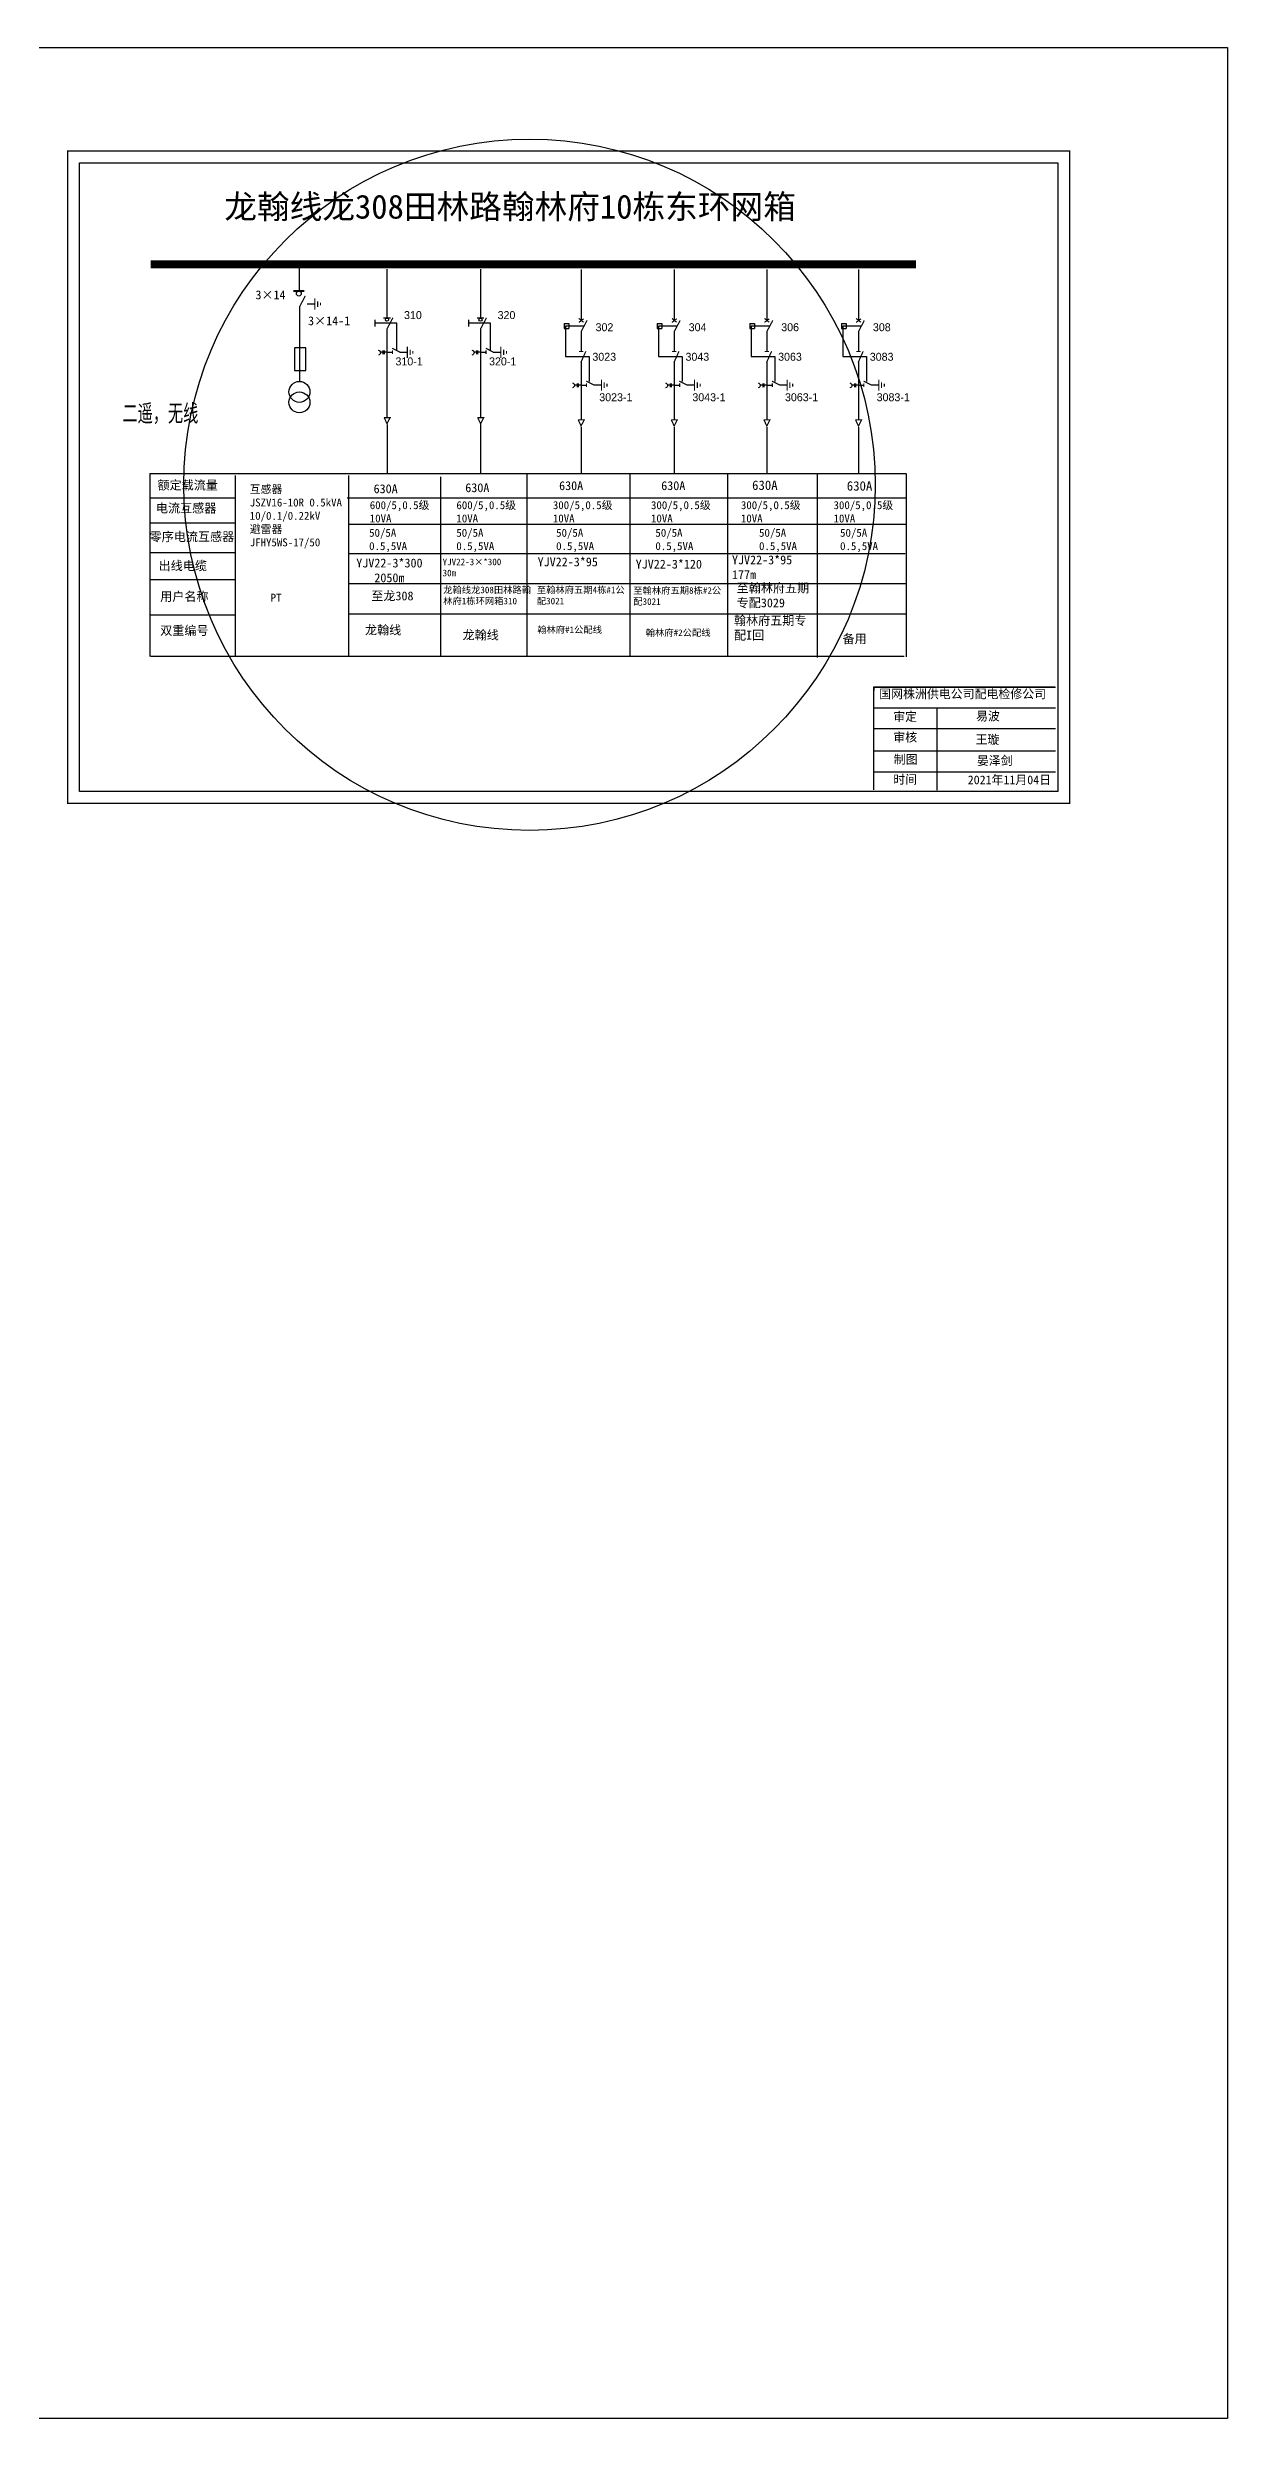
# Model space of a CAD drawing. Extents: x -194 to 226, y -192 to 105.
# Drawn here: x 78 to 225.8, y -191.9 to 105.1 of the extents above; entities that cross this region are included whole.
import ezdxf

# ---------------------------------------------------------------- set-up
doc = ezdxf.new("R2010")
doc.units = 0
doc.header["$LTSCALE"] = 0.774411
doc.linetypes.add('ACAD_ISO02W100', pattern=[15, 12, -3])
doc.linetypes.add('CENTER', pattern=[50.8, 31.75, -6.35, 6.35, -6.35])
doc.layers.get('0').update_dxf_attribs({"linetype": 'CONTINUOUS'})
doc.layers.add('2', color=7, linetype='CONTINUOUS')
doc.layers.add('3', color=7, linetype='CONTINUOUS')
doc.styles.add('hztxt_txtstyle_0.00_0_0', font='simkai.ttf')
doc.styles.add('hztxt_txtstyle_1.80_0_0', font='', dxfattribs={"height": 1.8, "bigfont": 'hztxt.shx'})
doc.styles.add('hztxt_txtstyle_2.70_0_0', font='simkai.ttf', dxfattribs={"height": 2.7})
doc.styles.add('字体', font='', dxfattribs={"height": 2.5})
doc.styles.add('宋体', font='', dxfattribs={"width": 0.65})
doc.styles.add('宋体_txtstyle_1.35', font='', dxfattribs={"height": 1.348028})
doc.styles.get('hztxt_txtstyle_1.80_0_0').set_extended_font_data('hztxt')
doc.styles.get('字体').set_extended_font_data('SimSun')
doc.styles.get('宋体').set_extended_font_data('SimSun')
doc.styles.get('宋体_txtstyle_1.35').set_extended_font_data('宋体')

# ---------------------------------------------------------------- blocks, each defined once
blk = doc.blocks.new('JD')
for points in [[(-2, 0.2), (-2, -0.2), (2, 0.2), (2, -0.2)], [(1, -1.2), (1, -0.8), (-1, -1.2), (-1, -0.8)], [(-0.5, -1.8), (-0.5, -2.2), (0.5, -1.8), (0.5, -2.2)]]:
    blk.add_trace(points)

msp = doc.modelspace()

# ---------------------------------------------------------------- linework, layer by layer
at = {"color": 0}
for p, q in [((-194.22, 105.09), (225.78, 105.09)), ((109.52, 77.92), (109.52, 74.63)), ((120.5, 77.32), (120.5, 71.21)), ((132.22, 77.32), (132.22, 71.21)), ((144.81, 77.28), (144.81, 70.87)), ((156.47, 77.28), (156.47, 70.87)), ((168.07, 77.28), (168.07, 70.87)), ((179.54, 77.28), (179.54, 70.87)), ((109.54, 72.6), (109.54, 63.27)), ((110.52, 72.97), (111.46, 72.97)), ((120.5, 69.84), (120.5, 58.74)), ((132.22, 69.84), (132.22, 58.74)), ((142.68, 70.52), (143.28, 70.52)), ((142.68, 70.52), (142.68, 69.86)), ((142.68, 69.86), (143.28, 69.86)), ((143.28, 70.52), (143.28, 69.86)), ((144.81, 69.51), (144.81, 67.03)), ((154.34, 70.52), (154.94, 70.52)), ((154.34, 70.52), (154.34, 69.86)), ((154.34, 69.86), (154.94, 69.86)), ((154.94, 70.52), (154.94, 69.86)), ((156.47, 69.51), (156.47, 67.03)), ((165.94, 70.52), (166.54, 70.52)), ((165.94, 70.52), (165.94, 69.86)), ((165.94, 69.86), (166.54, 69.86)), ((166.54, 70.52), (166.54, 69.86)), ((168.07, 69.51), (168.07, 67.03)), ((177.41, 70.52), (178.01, 70.52)), ((177.41, 70.52), (177.41, 69.86)), ((177.41, 69.86), (178.01, 69.86)), ((178.01, 70.52), (178.01, 69.86)), ((179.54, 69.51), (179.54, 67.03)), ((120.5, 66.9), (121.2, 66.9)), ((122.1, 66.92), (123.04, 66.92)), ((132.22, 66.9), (132.91, 66.9)), ((133.82, 66.92), (134.76, 66.92)), ((144.81, 65.79), (144.81, 58.49)), ((156.47, 65.79), (156.47, 58.49)), ((168.07, 65.79), (168.07, 58.49)), ((179.54, 65.79), (179.54, 58.49)), ((144.81, 62.79), (145.5, 62.79)), ((146.4, 62.81), (147.35, 62.81)), ((156.47, 62.79), (157.16, 62.79)), ((158.06, 62.81), (159, 62.81)), ((168.07, 62.79), (168.76, 62.79)), ((169.66, 62.81), (170.6, 62.81)), ((179.54, 62.79), (180.23, 62.79)), ((181.14, 62.81), (182.08, 62.81)), ((101.58, 48.64), (90.87, 48.64)), ((101.54, 45.49), (90.83, 45.49)), ((101.54, 41.78), (90.83, 41.78)), ((101.5, 38.39), (90.79, 38.39)), ((101.54, 33.98), (90.83, 33.98))]:
    msp.add_line(p, q, dxfattribs=at)
for p, q in [((225.78, 105.09), (225.78, -191.91)), ((225.78, -191.91), (-194.22, -191.91))]:
    msp.add_line(p, q)
at = {"color": 0, "linetype": 'ACAD_ISO02W100'}
for p, q in [((145.11, 70.17), (142.87, 70.17)), ((142.87, 70.17), (142.87, 66.36)), ((156.77, 70.17), (154.53, 70.17)), ((154.53, 70.17), (154.53, 66.36)), ((168.37, 70.17), (166.13, 70.17)), ((166.13, 70.17), (166.13, 66.36)), ((179.84, 70.17), (177.6, 70.17)), ((177.6, 70.17), (177.6, 66.36)), ((142.87, 66.36), (145.83, 66.36)), ((145.83, 66.36), (145.83, 63.22)), ((154.53, 66.36), (157.48, 66.36)), ((157.48, 66.36), (157.48, 63.22)), ((166.13, 66.36), (169.08, 66.36)), ((169.08, 66.36), (169.08, 63.22)), ((177.6, 66.36), (180.56, 66.36)), ((180.56, 66.36), (180.56, 63.22))]:
    msp.add_line(p, q, dxfattribs=at)
at = {"color": 0, "linetype": 'CENTER'}
for p, q in [((120.51, 57.85), (120.51, 51.71)), ((132.23, 57.85), (132.23, 51.71)), ((144.81, 57.5), (144.81, 51.74)), ((156.47, 57.5), (156.47, 51.74)), ((168.07, 57.5), (168.07, 51.74)), ((179.55, 57.5), (179.55, 51.74))]:
    msp.add_line(p, q, dxfattribs=at)
at = {"color": 0, "linetype": 'Continuous'}
for p, q in [((90.81, 51.72), (185.47, 51.72)), ((90.85, 28.78), (90.85, 51.72)), ((101.48, 51.48), (101.48, 28.78)), ((115.69, 51.48), (115.69, 28.78)), ((127.21, 51.32), (127.21, 28.8)), ((138.04, 51.68), (138.04, 28.79)), ((150.93, 51.68), (150.93, 28.79)), ((163.13, 51.66), (163.13, 28.77)), ((174.4, 51.59), (174.4, 28.69)), ((185.53, 51.71), (185.53, 28.76)), ((115.52, 48.66), (185.51, 48.66)), ((115.69, 45.36), (185.53, 45.36)), ((115.69, 41.68), (185.41, 41.68)), ((115.69, 37.95), (185.6, 37.95)), ((115.69, 34.16), (185.51, 34.16)), ((185.26, 28.78), (90.93, 28.78)), ((181.47, 24.97), (204.22, 24.97)), ((181.47, 22.38), (204.22, 22.38)), ((189.36, 22.32), (189.36, 12.04)), ((181.47, 19.79), (204.22, 19.79)), ((181.47, 16.96), (204.22, 16.96)), ((181.47, 14.37), (204.22, 14.37))]:
    msp.add_line(p, q, dxfattribs=at)
at = {"color": 0, "linetype": 'Continuous', "const_width": 0.182}
msp.add_lwpolyline([(80.52, 92.1), (206.01, 92.1), (206.01, 10.4), (80.52, 10.4)], close=True, dxfattribs=at)
at = {"color": 0, "linetype": 'Continuous'}
msp.add_lwpolyline([(82, 90.62), (204.53, 90.62), (204.53, 11.87), (82, 11.87)], close=True, dxfattribs=at)
at = {"color": 0}
for points, const_width in [([(90.93, 77.92), (186.77, 77.92)], 0.998), ([(108.77, 74.59), (110.17, 74.59)], 0.238), ([(109.54, 72.56), (110.28, 73.98)], 0.15), ([(120.5, 69.81), (121.25, 71.23)], 0.15), ([(132.22, 69.81), (132.97, 71.23)], 0.15), ([(120.06, 71.19), (120.95, 71.19)], 0.15), ([(131.78, 71.19), (132.66, 71.19)], 0.15), ([(144.53, 70.64), (145.13, 71.1)], 0.15), ([(144.53, 71.14), (145.12, 70.66)], 0.15), ([(144.81, 69.47), (145.56, 70.89)], 0.15), ([(156.19, 71.14), (156.78, 70.66)], 0.15), ([(156.18, 70.64), (156.79, 71.1)], 0.15), ([(156.47, 69.47), (157.22, 70.89)], 0.15), ([(167.79, 71.14), (168.37, 70.66)], 0.15), ([(167.78, 70.64), (168.39, 71.1)], 0.15), ([(168.07, 69.47), (168.82, 70.89)], 0.15), ([(179.26, 70.64), (179.87, 71.1)], 0.15), ([(179.26, 71.14), (179.85, 70.66)], 0.15), ([(179.54, 69.47), (180.29, 70.89)], 0.15), ([(121.16, 67.4), (122.16, 66.9)], 0.15), ([(121.2, 67.13), (121.2, 66.67)], 0.15), ([(132.88, 67.4), (133.87, 66.9)], 0.15), ([(132.91, 67.13), (132.91, 66.67)], 0.15), ([(144.54, 66.99), (145.1, 66.99)], 0.15), ([(144.78, 65.61), (145.41, 67.02)], 0.15), ([(156.2, 66.99), (156.76, 66.99)], 0.15), ([(156.44, 65.61), (157.07, 67.02)], 0.15), ([(167.8, 66.99), (168.35, 66.99)], 0.15), ([(168.04, 65.61), (168.67, 67.02)], 0.15), ([(179.27, 66.99), (179.83, 66.99)], 0.15), ([(179.51, 65.61), (180.14, 67.02)], 0.15), ([(145.46, 63.29), (146.46, 62.79)], 0.15), ([(145.5, 63.02), (145.5, 62.56)], 0.15), ([(157.12, 63.29), (158.12, 62.79)], 0.15), ([(157.16, 63.02), (157.16, 62.56)], 0.15), ([(168.72, 63.29), (169.72, 62.79)], 0.15), ([(168.76, 63.02), (168.76, 62.56)], 0.15), ([(180.2, 63.29), (181.19, 62.79)], 0.15), ([(180.23, 63.02), (180.23, 62.56)], 0.15), ([(120.14, 58.72), (120.9, 58.72), (120.51, 57.95), (120.15, 58.73)], 0.15), ([(131.85, 58.72), (132.62, 58.72), (132.23, 57.95), (131.86, 58.73)], 0.15), ([(144.44, 58.44), (145.21, 58.44), (144.81, 57.67), (144.45, 58.45)], 0.15), ([(156.1, 58.44), (156.86, 58.44), (156.47, 57.67), (156.11, 58.45)], 0.15), ([(167.7, 58.44), (168.46, 58.44), (168.07, 57.67), (167.71, 58.45)], 0.15), ([(179.18, 58.44), (179.94, 58.44), (179.55, 57.67), (179.18, 58.45)], 0.15)]:
    msp.add_lwpolyline(points, dxfattribs=dict(at, const_width=const_width))
for points in [[(118.99, 70.96), (118.99, 70.13)], [(130.71, 70.96), (130.71, 70.13)], [(108.94, 67.43), (108.94, 64.63), (110.33, 64.63), (110.33, 67.46), (108.94, 67.46)], [(120, 66.9), (119.69, 66.9)], [(120, 67.11), (120, 66.66)], [(120.14, 67.11), (120.14, 66.66)], [(120.5, 66.9), (120.14, 66.9)], [(131.72, 66.9), (131.4, 66.9)], [(131.72, 67.11), (131.72, 66.66)], [(131.86, 67.11), (131.86, 66.66)], [(132.22, 66.9), (131.86, 66.9)], [(144.31, 62.8), (143.99, 62.8)], [(144.31, 63.01), (144.31, 62.55)], [(144.45, 63.01), (144.45, 62.55)], [(144.81, 62.8), (144.45, 62.8)], [(155.97, 62.8), (155.65, 62.8)], [(155.97, 63.01), (155.97, 62.55)], [(156.11, 63.01), (156.11, 62.55)], [(156.47, 62.8), (156.11, 62.8)], [(167.56, 62.8), (167.25, 62.8)], [(167.56, 63.01), (167.56, 62.55)], [(167.7, 63.01), (167.7, 62.55)], [(168.07, 62.8), (167.7, 62.8)], [(179.04, 62.8), (178.72, 62.8)], [(179.04, 63.01), (179.04, 62.55)], [(179.18, 63.01), (179.18, 62.55)], [(179.54, 62.8), (179.18, 62.8)]]:
    msp.add_lwpolyline(points, dxfattribs=at)
at = {"color": 0, "linetype": 'ACAD_ISO02W100'}
for points in [[(121.73, 67.13), (121.73, 70.54), (118.99, 70.54)], [(133.45, 67.13), (133.45, 70.54), (130.71, 70.54)]]:
    msp.add_lwpolyline(points, dxfattribs=at)
at = {"color": 0}
for points in [[(119.42, 67.16, -0.877934), (119.43, 66.55)], [(131.14, 67.16, -0.877934), (131.15, 66.55)], [(143.72, 63.06, -0.877934), (143.73, 62.45)], [(155.38, 63.06, -0.877934), (155.39, 62.45)], [(166.98, 63.06, -0.877934), (166.99, 62.45)], [(178.46, 63.06, -0.877934), (178.47, 62.45)]]:
    msp.add_lwpolyline(points, format="xyb", dxfattribs=at)
at = {"color": 0, "linetype": 'Continuous', "const_width": 0.182}
for points in [[(181.41, 24.97), (204.16, 24.97)], [(181.47, 24.96), (181.45, 12.08)]]:
    msp.add_lwpolyline(points, dxfattribs=at)
at = {"color": 1, "linetype": 'Continuous'}
msp.add_circle((138.36, 50.3), 43.29, dxfattribs=at)
at = {"color": 0}
for centre, radius in [((109.47, 74.25), 0.305), ((120.5, 70.98), 0.192), ((132.22, 70.98), 0.192)]:
    msp.add_circle(centre, radius, dxfattribs=at)
at = {"layer": '2', "color": 0}
for centre in [(109.54, 61.94), (109.54, 60.63)]:
    msp.add_circle(centre, 1.31, dxfattribs=at)

# ---------------------------------------------------------------- block references
at = {"color": 0, "xscale": 0.3494655254594363, "yscale": 0.3494655254594363, "zscale": 0.3494655254595134, "rotation": 90}
for p in [(111.47, 72.94), (123.05, 66.89), (134.77, 66.89), (147.36, 62.78), (159.02, 62.78), (170.61, 62.78), (182.09, 62.78)]:
    msp.add_blockref('JD', p, dxfattribs=at)

# ---------------------------------------------------------------- texts
at = {"color": 0, "linetype": 'Continuous', "style": 'hztxt_txtstyle_2.70_0_0'}
for s, p in [('3×14', (104.03, 73.54)), ('3×14-1', (110.62, 70.29))]:
    msp.add_text(s, height=1.109, dxfattribs=at).set_placement(p)
at = {"color": 0, "style": 'hztxt_txtstyle_1.80_0_0'}
for s, p in [('310', (122.64, 71.06)), ('320', (134.36, 71.06)), ('302', (146.63, 69.54)), ('304', (158.29, 69.54)), ('306', (169.88, 69.54)), ('308', (181.36, 69.54)), ('310-1', (121.57, 65.26)), ('320-1', (133.29, 65.26)), ('3023', (146.23, 65.84)), ('3043', (157.89, 65.84)), ('3063', (169.49, 65.84)), ('3083', (180.97, 65.84)), ('3023-1', (147.09, 60.77)), ('3043-1', (158.75, 60.77)), ('3063-1', (170.35, 60.77)), ('3083-1', (181.83, 60.77))]:
    msp.add_text(s, height=0.998, dxfattribs=at).set_placement(p)
at = {"color": 0, "linetype": 'Continuous', "attachment_point": 1}
for s, insert, char_height, width, style in [('龙翰线龙308田林路翰林府10栋东环网箱', (100.13, 86.64), 3, 88.7941, '字体'), ('{\\fSimSun|b0|i0|c134|p2;额定载流量}', (91.76, 50.81), 1.1094, 17.8852, 'hztxt_txtstyle_2.70_0_0'), ('{\\fSimSun|b0|i0|c134|p2;630A}', (142.06, 50.75), 1.1094, 17.8852, 'hztxt_txtstyle_2.70_0_0'), ('{\\fSimSun|b0|i0|c134|p2;630A}', (154.85, 50.75), 1.1094, 17.8852, 'hztxt_txtstyle_2.70_0_0'), ('{\\fSimSun|b0|i0|c134|p2;630A}', (166.23, 50.84), 1.1757, 9.454, 'hztxt_txtstyle_0.00_0_0'), ('{\\fSimSun|b0|i0|c134|p2;630A}', (178.09, 50.75), 1.1757, 9.454, 'hztxt_txtstyle_0.00_0_0'), ('{\\fSimSun|b0|i0|c134|p2;电流互感器}', (91.57, 47.93), 1.1094, 17.8852, 'hztxt_txtstyle_2.70_0_0'), ('\\A1;{\\fSimSun|b0|i0|c134|p2;互感器\\PJSZV16-10R 0.5kVA\\P10/0.1/0.22kV\\P避雷器\\PJFHY5WS-17/50}', (103.32, 50.25), 0.9985, 18.4113, 'hztxt_txtstyle_2.70_0_0'), ('\\A1;{\\fSimSun|b0|i0|c134|p2;600/5,0.5级\\P10VA}', (118.35, 48.25), 0.9985, 18.4113, 'hztxt_txtstyle_2.70_0_0'), ('{\\fSimSun|b0|i0|c134|p2;630A}', (118.83, 50.36), 1.1094, 17.8852, 'hztxt_txtstyle_2.70_0_0'), ('\\A1;{\\fSimSun|b0|i0|c134|p2;600/5,0.5级\\P10VA}', (129.2, 48.25), 0.9985, 18.4113, 'hztxt_txtstyle_2.70_0_0'), ('{\\fSimSun|b0|i0|c134|p2;630A}', (130.31, 50.49), 1.1094, 17.8852, 'hztxt_txtstyle_2.70_0_0'), ('\\A1;{\\fSimSun|b0|i0|c134|p2;300/5,0.5级\\P10VA}', (141.28, 48.25), 0.9985, 18.4113, 'hztxt_txtstyle_2.70_0_0'), ('\\A1;{\\fSimSun|b0|i0|c134|p2;300/5,0.5级\\P10VA}', (153.57, 48.25), 0.9985, 18.4113, 'hztxt_txtstyle_2.70_0_0'), ('\\A1;{\\fSimSun|b0|i0|c134|p2;300/5,0.5级\\P10VA}', (164.83, 48.25), 0.9985, 18.4113, 'hztxt_txtstyle_2.70_0_0'), ('\\A1;{\\fSimSun|b0|i0|c134|p2;300/5,0.5级\\P10VA}', (176.43, 48.25), 0.9985, 18.4113, 'hztxt_txtstyle_2.70_0_0'), ('{\\fSimSun|b0|i0|c134|p2;50/5A\\P0.5,5VA}', (118.27, 44.79), 0.9985, 17.8852, 'hztxt_txtstyle_2.70_0_0'), ('{\\fSimSun|b0|i0|c134|p2;50/5A\\P0.5,5VA}', (129.19, 44.79), 0.9985, 17.8852, 'hztxt_txtstyle_2.70_0_0'), ('{\\fSimSun|b0|i0|c134|p2;50/5A\\P0.5,5VA}', (141.69, 44.79), 0.9985, 17.8852, 'hztxt_txtstyle_2.70_0_0'), ('{\\fSimSun|b0|i0|c134|p2;50/5A\\P0.5,5VA}', (154.12, 44.79), 0.9985, 17.8852, 'hztxt_txtstyle_2.70_0_0'), ('{\\fSimSun|b0|i0|c134|p2;50/5A\\P0.5,5VA}', (167.1, 44.79), 0.9985, 17.8852, 'hztxt_txtstyle_2.70_0_0'), ('{\\fSimSun|b0|i0|c134|p2;50/5A\\P0.5,5VA}', (177.25, 44.79), 0.9985, 17.8852, 'hztxt_txtstyle_2.70_0_0'), ('{\\fSimSun|b0|i0|c134|p2;零序电流互感器}', (90.78, 44.35), 1.1094, 17.8852, 'hztxt_txtstyle_2.70_0_0'), ('{\\fSimSun|b0|i0|c134|p2;出线电缆}', (91.91, 40.71), 1.1094, 17.8852, 'hztxt_txtstyle_2.70_0_0'), ('{\\fSimSun|b0|i0|c134|p2;YJV22-3*300 \\P   2050m}', (116.66, 41.06), 1.1094, 17.8852, 'hztxt_txtstyle_2.70_0_0'), ('{\\fSimSun|b0|i0|c134|p2;YJV22-3*95}', (139.37, 41.2), 1.1094, 17.8852, 'hztxt_txtstyle_2.70_0_0'), ('{\\fSimSun|b0|i0|c134|p2;YJV22-3*120}', (151.65, 40.92), 1.1094, 17.8852, 'hztxt_txtstyle_2.70_0_0'), ('{\\fSimSun|b0|i0|c134|p2;YJV22-3*95\\P177m}', (163.71, 41.45), 1.1094, 17.8852, 'hztxt_txtstyle_2.70_0_0'), ('{\\fSimSun|b0|i0|c134|p2;用户名称}', (92.1, 36.86), 1.1094, 17.8852, 'hztxt_txtstyle_2.70_0_0'), ('{\\fSimSun|b0|i0|c134|p2;PT}', (105.93, 36.66), 1.0024, 7.7986, 'hztxt_txtstyle_0.00_0_0'), ('{\\fSimSun|b0|i0|c134|p2;至龙308}', (118.54, 36.94), 1.1094, 9.6036, 'hztxt_txtstyle_2.70_0_0'), ('{\\fSimSun|b0|i0|c134|p2;至翰林府五期专配3029}', (164.3, 37.92), 1.1094, 9.6036, 'hztxt_txtstyle_2.70_0_0'), ('{\\fSimSun|b0|i0|c134|p2;双重编号}', (92.1, 32.6), 1.1094, 17.8852, 'hztxt_txtstyle_2.70_0_0'), ('{\\fSimSun|b0|i0|c134|p2;龙翰线}', (117.75, 32.66), 1.1094, 17.8852, 'hztxt_txtstyle_2.70_0_0'), ('{\\fSimSun|b0|i0|c134|p2;翰林府五期专配I回}', (163.96, 33.86), 1.1094, 9.6036, 'hztxt_txtstyle_2.70_0_0'), ('{\\fSimSun|b0|i0|c134|p2;龙翰线}', (129.97, 32.04), 1.1094, 17.8852, 'hztxt_txtstyle_2.70_0_0'), ('{\\fSimSun|b0|i0|c134|p2;备用}', (177.56, 31.57), 1.1094, 17.8852, 'hztxt_txtstyle_2.70_0_0'), ('国网株洲供电公司配电检修公司', (182.15, 24.65), 1.0944, 29.9201, '字体'), ('\\f\uffbfﾬￌﾣﾤ_GB2312|b0|i0|c134|p49;审定', (183.91, 21.81), 1.0944, 8.5588, '字体'), ('易波', (194.28, 21.87), 1.094, 8.5588, '字体'), ('\\f\uffbfﾬￌﾣﾤ_GB2312|b0|i0|c134|p49;审核', (183.91, 19.23), 1.0944, 8.5588, '字体'), ('王璇', (194.22, 18.94), 1.094, 8.5588, '字体'), ('\\f\uffbfﾬￌﾣﾤ_GB2312|b0|i0|c134|p49;制图', (183.97, 16.45), 1.0944, 8.5588, '字体'), ('晏泽剑', (194.38, 16.3), 1.094, 8.5588, '字体'), ('\\f\uffbfﾬￌﾣﾤ_GB2312|b0|i0|c134|p49;时间', (183.91, 13.94), 1.0944, 8.5588, '字体'), ('2021年11月04日', (193.24, 13.89), 1.0944, 16.0081, '字体')]:
    msp.add_mtext(s, dxfattribs=dict(at, insert=insert, char_height=char_height, width=width, style=style))
at = {"color": 7, "linetype": 'Continuous', "true_color": 0xffffff, "char_height": 0.832, "attachment_point": 1}
for s, insert, width, style in [('YJV22-3×*300\\P30m', (127.47, 41.06), 17.8852, '宋体_txtstyle_1.35'), ('{\\fSimSun|b0|i0|c134|p2;\\C0;龙翰线龙308田林路翰林府1栋环网箱\\C7;\\c16777215;310}', (127.54, 37.55), 11.0912, 'hztxt_txtstyle_2.70_0_0'), ('{\\fSimSun|b0|i0|c134|p2;\\C0;至翰林府五期4栋#1公配3021}', (139.27, 37.55), 11.0912, 'hztxt_txtstyle_2.70_0_0'), ('{\\fSimSun|b0|i0|c134|p2;\\C0;至翰林府五期8栋#2公配3021}', (151.35, 37.48), 11.0912, 'hztxt_txtstyle_2.70_0_0'), ('{\\fSimSun|b0|i0|c134|p2;\\C0;翰林府#1公配线}', (139.31, 32.57), 11.0912, 'hztxt_txtstyle_2.70_0_0'), ('{\\fSimSun|b0|i0|c134|p2;\\C0;翰林府#2公配线}', (152.91, 32.19), 11.0912, 'hztxt_txtstyle_2.70_0_0')]:
    msp.add_mtext(s, dxfattribs=dict(at, insert=insert, width=width, style=style))
at = {"layer": '3', "color": 0, "style": '宋体', "width": 0.65}
msp.add_text('二遥，无线', height=2.143, dxfattribs=at).set_placement((87.38, 58.2, -0.03))

doc.saveas('drawing.dxf')
